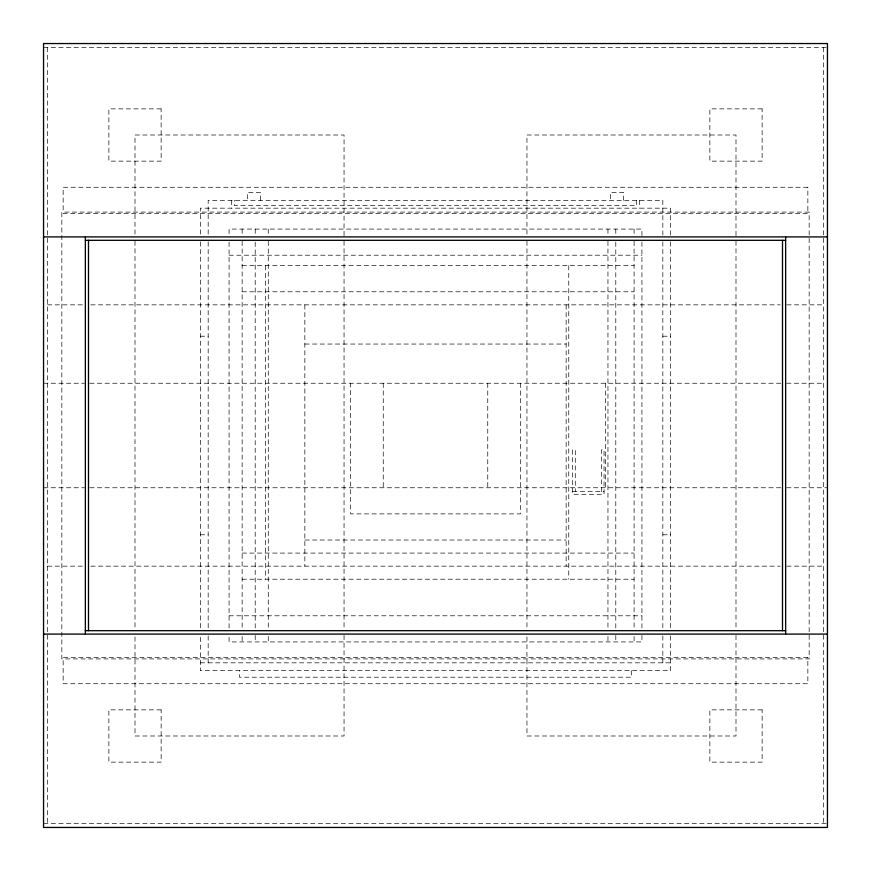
<?xml version="1.0" encoding="UTF-8"?>
<svg xmlns="http://www.w3.org/2000/svg" width="871" height="871" viewBox="0 0 871 871"><rect width="100%" height="100%" fill="white"/><g stroke="black" fill="none" stroke-linecap="round" stroke-linejoin="round"><path stroke-width="0.65" stroke-dasharray="4.36 3.27" d="M43.55 47.47L827.45 47.47M229.073 255.203L641.927 255.203M242.138 265.655L634.088 265.655M242.138 291.785L634.088 291.785M47.47 304.85L84.171 304.85M90.813 304.85L780.187 304.85M786.829 304.85L823.531 304.85M200.33 336.206L208.169 336.206M662.831 336.206L670.67 336.206M304.85 344.045L566.15 344.045M43.55 383.24L84.378 383.24M89.746 383.24L781.254 383.24M786.622 383.24L824.739 383.24M43.55 487.76L84.378 487.76M89.746 487.76L781.254 487.76M786.622 487.76L827.45 487.76M572.683 491.68L604.038 491.68M200.33 534.794L208.169 534.794M662.831 534.794L670.67 534.794M304.85 540.02L566.15 540.02M242.138 553.085L634.088 553.085M47.47 566.15L84.171 566.15M90.813 566.15L780.187 566.15M786.829 566.15L823.531 566.15M242.138 579.215L634.088 579.215M229.073 615.797L641.927 615.797M200.33 662.831L670.67 662.831M43.55 823.531L827.45 823.531M823.531 47.47L823.531 823.531M735.995 235.627L735.995 135.005L526.955 135.005L526.955 235.627M735.995 241.06L735.995 629.94M735.995 635.373L735.995 735.995L526.955 735.995L526.955 635.373M670.67 235.126L670.67 208.169L200.33 208.169L200.33 235.126M670.67 241.866L670.67 629.134M670.67 635.874L670.67 670.67L200.33 670.67L200.33 635.874M662.831 235.126L662.831 200.33L208.169 200.33L208.169 235.126M662.831 241.866L662.831 629.134M662.831 635.874L662.831 662.831M641.927 235.606L641.927 229.073L229.073 229.073L229.073 235.606M641.927 242.138L641.927 628.862M641.927 635.395L641.927 641.927L229.073 641.927L229.073 635.395M639.314 200.33L639.314 208.169M636.701 200.33L636.701 205.556L234.299 205.556L234.299 200.33M634.088 229.073L634.088 234.506M634.088 241.3L634.088 629.7M634.088 636.494L634.088 641.927M631.475 670.67L631.475 677.203L239.525 677.203L239.525 670.67M623.636 200.33L623.636 192.491L610.571 192.491L610.571 200.33M615.797 229.073L615.797 235.606M615.797 242.138L615.797 628.862M615.797 635.395L615.797 641.927M607.958 229.073L607.958 234.506M607.958 241.3L607.958 629.7M607.958 636.494L607.958 641.927M605.345 383.24L605.345 487.76M601.426 491.68L601.426 449.872L604.038 449.872L604.038 494.293L572.683 494.293L572.683 449.872L575.296 449.872L575.296 491.68M568.763 265.655L568.763 579.215M566.15 304.85L566.15 566.15M526.955 241.06L526.955 629.94M520.423 383.24L520.423 513.89L350.578 513.89L350.578 383.24M487.76 383.24L487.76 487.76M383.24 383.24L383.24 487.76M344.045 235.627L344.045 135.005L135.005 135.005L135.005 235.627M344.045 241.06L344.045 629.94M344.045 635.373L344.045 735.995L135.005 735.995L135.005 635.373M304.85 304.85L304.85 566.15M268.268 229.073L268.268 234.506M268.268 241.3L268.268 629.7M268.268 636.494L268.268 641.927M265.655 265.655L265.655 579.215M260.429 200.33L260.429 192.491L247.364 192.491L247.364 200.33M255.203 229.073L255.203 235.606M255.203 242.138L255.203 628.862M255.203 635.395L255.203 641.927M242.138 229.073L242.138 234.506M242.138 241.3L242.138 629.7M242.138 636.494L242.138 641.927M231.686 200.33L231.686 208.169M229.073 242.138L229.073 628.862M208.169 241.866L208.169 629.134M208.169 635.874L208.169 662.831M200.33 241.866L200.33 629.134M135.005 241.06L135.005 629.94M47.47 47.47L47.47 823.531M161.135 108.875L108.875 108.875L108.875 161.135L161.135 161.135L161.135 108.875M762.125 108.875L709.865 108.875L709.865 161.135L762.125 161.135L762.125 108.875M807.853 187.265L63.148 187.265L63.148 213.395L807.853 213.395L807.853 187.265M809.159 212.089L61.841 212.089L61.841 658.912L809.159 658.912L809.159 212.089M807.853 657.605L63.148 657.605L63.148 683.735L807.853 683.735L807.853 657.605M161.135 709.865L108.875 709.865L108.875 762.125L161.135 762.125L161.135 709.865M762.125 709.865L709.865 709.865L709.865 762.125L762.125 762.125L762.125 709.865"/><path stroke-width="1.31" d="M43.55 236.912L827.45 236.912M85.358 240.309L785.642 240.309M85.358 630.691L785.642 630.691M43.55 634.088L827.45 634.088M785.642 236.912L785.642 634.088M782.506 240.309L782.506 630.691M88.494 240.309L88.494 630.691M85.358 236.912L85.358 634.088M827.45 43.55L43.55 43.55L43.55 827.45L827.45 827.45L827.45 43.55"/></g></svg>
